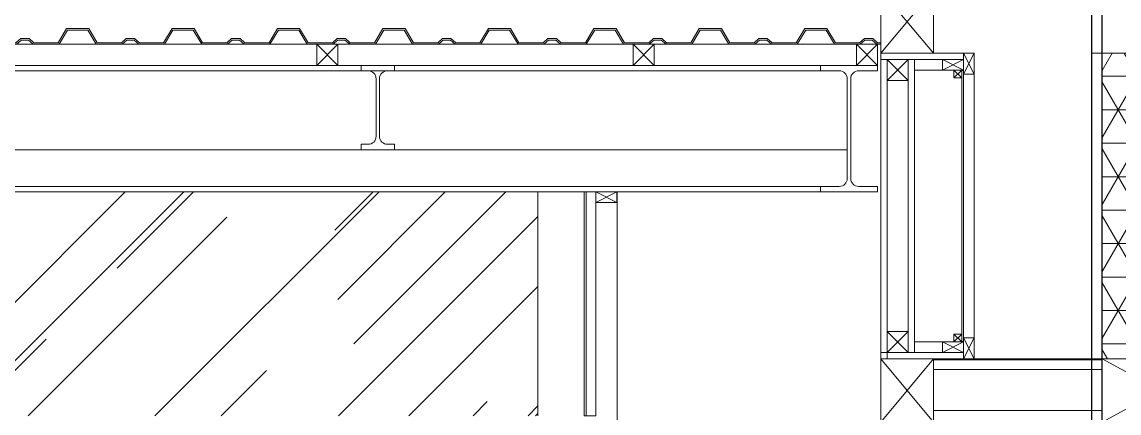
# Model space of a CAD drawing. Header units: millimetres. Extents: x 54215 to 67697, y 23496 to 56611.
# Drawn here: x 56793 to 57001.1, y 40843.5 to 40917.7 of the extents above; entities that cross this region are included whole.
import ezdxf

# ---------------------------------------------------------------- set-up
doc = ezdxf.new("R2010")
doc.units = ezdxf.units.MM
for name, color, linetype, lineweight in [('- 0.25', 43, 'Continuous', 25), ('no3_cam kesit arka', 141, 'Continuous', 18), ('no3_duvar kaplama', 8, 'Continuous', 0), ('no3_kutu profil gorunus', 8, 'Continuous', 0), ('no3_kutuprofil kesit', 74, 'Continuous', 18)]:
    doc.layers.add(name, color=color, linetype=linetype, lineweight=lineweight)
for name, color, linetype, lineweight, true_color in [('no3_ahsap kesit on', 7, 'Continuous', 20, 0xfca103), ('no3_alçıpan kesit', 7, 'Continuous', 20, 0xf5003d), ('no3_tefriş ön ince', 7, 'Continuous', 18, 0x8c1aff)]:
    doc.layers.add(name, color=color, linetype=linetype, lineweight=lineweight, true_color=true_color)

# ---------------------------------------------------------------- blocks, each defined once
blk = doc.blocks.new('sistemmm')
at = {"layer": 'no3_alçıpan kesit'}
for p, q in [((11555.35, 23535.77), (11539.65, 23535.77)), ((11555.35, 23534.57), (11539.65, 23534.57)), ((11548.95, 23478.97), (11548.95, 23534.57)), ((11550.15, 23478.97), (11550.15, 23534.57)), ((11554.15, 23477.77), (11554.15, 23534.57)), ((11555.35, 23477.77), (11555.35, 23535.77)), ((11555.35, 23478.97), (11539.65, 23478.97)), ((11555.35, 23477.77), (11539.65, 23477.77))]:
    blk.add_line(p, q, dxfattribs=at)
at = {"layer": 'no3_cam kesit arka'}
blk.add_lwpolyline([(11539.65, 23532.47), (11539.65, 23481.07), (11539.95, 23481.07), (11539.95, 23532.47)], close=True, dxfattribs=at)
at = {"layer": 'no3_duvar kaplama'}
for p, q in [((11543.65, 23532.57), (11548.95, 23532.57)), ((11537.65, 23481.77), (11537.65, 23531.77)), ((11543.65, 23480.97), (11548.95, 23480.97))]:
    blk.add_line(p, q, dxfattribs=at)
at = {"layer": 'no3_kutuprofil kesit'}
for p, q in [((11555.35, 23547.77), (11545.35, 23535.77)), ((11555.35, 23535.77), (11545.35, 23547.77)), ((11537.65, 23531.77), (11539.65, 23535.77)), ((11537.65, 23535.77), (11539.65, 23531.77)), ((11543.65, 23532.57), (11539.65, 23534.57)), ((11539.65, 23532.57), (11543.65, 23534.57)), ((11554.15, 23534.57), (11550.15, 23530.57)), ((11554.15, 23530.57), (11550.15, 23534.57)), ((11539.95, 23532.57), (11541.45, 23531.07)), ((11541.45, 23532.57), (11539.95, 23531.07)), ((11539.95, 23480.97), (11541.45, 23482.47)), ((11541.45, 23480.97), (11539.95, 23482.47)), ((11554.15, 23478.97), (11550.15, 23482.97)), ((11554.15, 23482.97), (11550.15, 23478.97)), ((11537.65, 23481.77), (11539.65, 23477.77)), ((11537.65, 23477.77), (11539.65, 23481.77)), ((11543.65, 23480.97), (11539.65, 23478.97)), ((11539.65, 23480.97), (11543.65, 23478.97)), ((11555.35, 23477.77), (11545.35, 23465.77)), ((11555.35, 23465.77), (11545.35, 23477.77))]:
    blk.add_line(p, q, dxfattribs=at)
for points in [[(11545.35, 23535.77), (11555.35, 23535.77), (11555.35, 23547.77), (11545.35, 23547.77)], [(11539.65, 23535.77), (11537.65, 23535.77), (11537.65, 23531.77), (11539.65, 23531.77)], [(11539.65, 23534.57), (11539.65, 23532.57), (11543.65, 23532.57), (11543.65, 23534.57)], [(11550.15, 23530.57), (11554.15, 23530.57), (11554.15, 23534.57), (11550.15, 23534.57)], [(11539.95, 23532.57), (11541.45, 23532.57), (11541.45, 23531.07), (11539.95, 23531.07)], [(11539.95, 23480.97), (11541.45, 23480.97), (11541.45, 23482.47), (11539.95, 23482.47)], [(11550.15, 23482.97), (11554.15, 23482.97), (11554.15, 23478.97), (11550.15, 23478.97)], [(11539.65, 23477.77), (11537.65, 23477.77), (11537.65, 23481.77), (11539.65, 23481.77)], [(11539.65, 23478.97), (11539.65, 23480.97), (11543.65, 23480.97), (11543.65, 23478.97)], [(11545.35, 23465.77), (11555.35, 23465.77), (11555.35, 23477.77), (11545.35, 23477.77)]]:
    blk.add_lwpolyline(points, close=True, dxfattribs=at)

msp = doc.modelspace()

# ---------------------------------------------------------------- hatches: boundary and pattern name
at = {"layer": 'no3_duvar kaplama'}
h = msp.add_hatch(dxfattribs=at)
h.set_pattern_fill('NET3', color=256, scale=2)
h.set_pattern_definition([(0, (43689.048, 19634.885), (0, 6.35), []), (60, (43689.048, 19634.885), (-5.4992613, 3.175), []), (120, (43689.048, 19634.885), (-5.4992613, -3.175), [])])
h.paths.add_polyline_path([(57172.555, 40858.771), (57172.555, 40911.771), (56997.888, 40911.771), (56997.888, 40853.771), (57006.888, 40853.771), (57006.888, 40857.771), (57010.888, 40857.771), (57010.888, 40858.771), (57012.388, 40858.771)])
h.paths.add_polyline_path([(57194.555, 40911.771), (57194.555, 40858.771), (57347.222, 40858.771), (57347.222, 40911.771)])
h.paths.add_polyline_path([(57369.222, 40911.771), (57369.222, 40858.771), (57521.888, 40858.771), (57521.888, 40911.771)])
h = msp.add_hatch(dxfattribs=at)
h.set_pattern_fill('AR-RROOF', color=251, angle=45)
h.set_pattern_definition([(45, (2906.12, 12507.684), (21.552615, 57.473639), [381, -50.8, 127, -25.4]), (45, (2921.028, 12540.552), (-41.847994, 5.926969), [76.2, -8.382, 152.4, -19.05]), (45, (2899.835, 12531.93), (81.3611205, 105.428207), [203.2, -35.56, 101.6, -25.4])])
h.paths.add_polyline_path([(55955.433, 40885.463), (55839.741, 40885.463), (55828.941, 40885.463), (55793.188, 40885.463), (55793.188, 40881.463), (55793.188, 40846.963), (55793.188, 40842.963), (55813.188, 40842.963), (55955.433, 40842.963)])
h.paths.add_polyline_path([(56216.788, 40885.463), (55970.433, 40885.463), (55970.433, 40842.963), (56216.788, 40842.963)])
h.paths.add_polyline_path([(56564.478, 40885.463), (56296.988, 40885.463), (56296.988, 40842.963), (56564.478, 40842.963)])
h.paths.add_polyline_path([(56890.888, 40885.463), (56579.478, 40885.463), (56579.478, 40842.963), (56890.888, 40842.963)])

# ---------------------------------------------------------------- linework, layer by layer
at = {"layer": '- 0.25'}
for p, q in [((56995.888, 41139.963), (56995.888, 40607.963)), ((56997.888, 40607.963), (56997.888, 41019.963))]:
    msp.add_line(p, q, dxfattribs=at)
at = {"layer": 'no3_ahsap kesit on'}
msp.add_lwpolyline([(56901.843, 40885.463), (56900.043, 40885.463), (56900.043, 40842.963), (56901.843, 40842.963)], close=True, dxfattribs=at)
at = {"layer": 'no3_cam kesit arka'}
msp.add_lwpolyline([(56900.043, 40885.463), (56899.643, 40885.463), (56899.643, 40842.963), (56900.043, 40842.963)], close=True, dxfattribs=at)
at = {"layer": 'no3_kutu profil gorunus'}
for p, q in [((56955.277, 40913.463), (55828.388, 40913.463)), ((57521.888, 40911.771), (56995.888, 40911.771)), ((56944.477, 40909.463), (56263.595, 40909.463)), ((56944.477, 40908.443), (56263.595, 40908.443)), ((56258.525, 40893.463), (56949.547, 40893.463)), ((56944.477, 40886.483), (56263.595, 40886.483)), ((56944.477, 40885.463), (56263.595, 40885.463)), ((56997.888, 40851.771), (56965.888, 40851.771)), ((56997.888, 40843.971), (56965.888, 40843.971))]:
    msp.add_line(p, q, dxfattribs=at)
at = {"layer": 'no3_kutuprofil kesit'}
for p, q in [((56852.941, 40913.463), (56848.941, 40909.463)), ((56848.941, 40913.463), (56852.941, 40909.463)), ((56912.941, 40913.463), (56908.941, 40909.463)), ((56908.941, 40913.463), (56912.941, 40909.463)), ((56955.277, 40913.463), (56951.277, 40909.463)), ((56951.277, 40913.463), (56955.277, 40909.463)), ((56905.843, 40885.472), (56901.843, 40883.472)), ((56905.843, 40883.472), (56901.843, 40885.472)), ((56997.888, 40853.771), (56965.888, 40853.771)), ((56997.888, 40853.571), (56965.888, 40853.571)), ((56997.888, 40853.771), (57019.888, 40841.771)), ((57019.888, 40853.771), (56997.888, 40841.771))]:
    msp.add_line(p, q, dxfattribs=at)
for points in [[(56803.595, 40916.463), (56801.495, 40916.463), (56799.895, 40913.763), (56795.295, 40913.763), (56794.395, 40914.563), (56792.795, 40914.563), (56791.895, 40913.763), (56787.295, 40913.763), (56785.695, 40916.463), (56783.595, 40916.463)], [(56803.595, 40916.163), (56801.666, 40916.163), (56800.066, 40913.463), (56795.181, 40913.463), (56794.281, 40914.263), (56792.909, 40914.263), (56792.009, 40913.463), (56787.124, 40913.463), (56785.524, 40916.163), (56783.595, 40916.163)], [(56823.595, 40916.463), (56821.495, 40916.463), (56819.895, 40913.763), (56815.295, 40913.763), (56814.395, 40914.563), (56812.795, 40914.563), (56811.895, 40913.763), (56807.295, 40913.763), (56805.695, 40916.463), (56803.595, 40916.463)], [(56823.595, 40916.163), (56821.666, 40916.163), (56820.066, 40913.463), (56815.181, 40913.463), (56814.281, 40914.263), (56812.909, 40914.263), (56812.009, 40913.463), (56807.124, 40913.463), (56805.524, 40916.163), (56803.595, 40916.163)], [(56843.595, 40916.463), (56841.495, 40916.463), (56839.895, 40913.763), (56835.295, 40913.763), (56834.395, 40914.563), (56832.795, 40914.563), (56831.895, 40913.763), (56827.295, 40913.763), (56825.695, 40916.463), (56823.595, 40916.463)], [(56843.595, 40916.163), (56841.666, 40916.163), (56840.066, 40913.463), (56835.181, 40913.463), (56834.281, 40914.263), (56832.909, 40914.263), (56832.009, 40913.463), (56827.124, 40913.463), (56825.524, 40916.163), (56823.595, 40916.163)], [(56863.595, 40916.463), (56861.495, 40916.463), (56859.895, 40913.763), (56855.295, 40913.763), (56854.395, 40914.563), (56852.795, 40914.563), (56851.895, 40913.763), (56847.295, 40913.763), (56845.695, 40916.463), (56843.595, 40916.463)], [(56863.595, 40916.163), (56861.666, 40916.163), (56860.066, 40913.463), (56855.181, 40913.463), (56854.281, 40914.263), (56852.909, 40914.263), (56852.009, 40913.463), (56847.124, 40913.463), (56845.524, 40916.163), (56843.595, 40916.163)], [(56883.595, 40916.463), (56881.495, 40916.463), (56879.895, 40913.763), (56875.295, 40913.763), (56874.395, 40914.563), (56872.795, 40914.563), (56871.895, 40913.763), (56867.295, 40913.763), (56865.695, 40916.463), (56863.595, 40916.463)], [(56883.595, 40916.163), (56881.666, 40916.163), (56880.066, 40913.463), (56875.181, 40913.463), (56874.281, 40914.263), (56872.909, 40914.263), (56872.009, 40913.463), (56867.124, 40913.463), (56865.524, 40916.163), (56863.595, 40916.163)], [(56903.595, 40916.463), (56901.495, 40916.463), (56899.895, 40913.763), (56895.295, 40913.763), (56894.395, 40914.563), (56892.795, 40914.563), (56891.895, 40913.763), (56887.295, 40913.763), (56885.695, 40916.463), (56883.595, 40916.463)], [(56903.595, 40916.163), (56901.666, 40916.163), (56900.066, 40913.463), (56895.181, 40913.463), (56894.281, 40914.263), (56892.909, 40914.263), (56892.009, 40913.463), (56887.124, 40913.463), (56885.524, 40916.163), (56883.595, 40916.163)], [(56923.595, 40916.463), (56921.495, 40916.463), (56919.895, 40913.763), (56915.295, 40913.763), (56914.395, 40914.563), (56912.795, 40914.563), (56911.895, 40913.763), (56907.295, 40913.763), (56905.695, 40916.463), (56903.595, 40916.463)], [(56923.595, 40916.163), (56921.666, 40916.163), (56920.066, 40913.463), (56915.181, 40913.463), (56914.281, 40914.263), (56912.909, 40914.263), (56912.009, 40913.463), (56907.124, 40913.463), (56905.524, 40916.163), (56903.595, 40916.163)], [(56943.595, 40916.463), (56941.495, 40916.463), (56939.895, 40913.763), (56935.295, 40913.763), (56934.395, 40914.563), (56932.795, 40914.563), (56931.895, 40913.763), (56927.295, 40913.763), (56925.695, 40916.463), (56923.595, 40916.463)], [(56943.595, 40916.163), (56941.666, 40916.163), (56940.066, 40913.463), (56935.181, 40913.463), (56934.281, 40914.263), (56932.909, 40914.263), (56932.009, 40913.463), (56927.124, 40913.463), (56925.524, 40916.163), (56923.595, 40916.163)], [(56955.888, 40913.763), (56955.295, 40913.763), (56954.395, 40914.563), (56952.795, 40914.563), (56951.895, 40913.763), (56947.295, 40913.763), (56945.695, 40916.463), (56943.595, 40916.463)], [(56955.888, 40913.463), (56955.181, 40913.463), (56954.281, 40914.263), (56952.909, 40914.263), (56952.009, 40913.463), (56947.124, 40913.463), (56945.524, 40916.163), (56943.595, 40916.163)]]:
    msp.add_lwpolyline(points, dxfattribs=at)
for points in [[(56848.941, 40913.463), (56848.941, 40909.463), (56852.941, 40909.463), (56852.941, 40913.463)], [(56908.941, 40913.463), (56908.941, 40909.463), (56912.941, 40909.463), (56912.941, 40913.463)], [(56951.277, 40913.463), (56951.277, 40909.463), (56955.277, 40909.463), (56955.277, 40913.463)], [(56905.843, 40885.472), (56905.843, 40883.472), (56901.843, 40883.472), (56901.843, 40885.472)], [(57019.888, 40853.771), (56997.888, 40853.771), (56997.888, 40841.771), (57019.888, 40841.771)]]:
    msp.add_lwpolyline(points, close=True, dxfattribs=at)
for points in [[(56860.834, 40895.983), (56860.834, 40906.943, -0.4142136), (56862.334, 40908.443), (56863.654, 40908.443), (56863.654, 40909.463), (56857.354, 40909.463), (56857.354, 40908.443), (56858.674, 40908.443, -0.4142136), (56860.174, 40906.943), (56860.174, 40895.983, -0.4142136), (56858.674, 40894.483), (56857.354, 40894.483), (56857.354, 40893.463), (56863.654, 40893.463), (56863.654, 40894.483), (56862.334, 40894.483, -0.4142136)], [(56950.207, 40887.983), (56950.207, 40906.943, -0.4142136), (56951.707, 40908.443), (56955.277, 40908.443), (56955.277, 40909.463), (56944.477, 40909.463), (56944.477, 40908.443), (56948.047, 40908.443, -0.4142136), (56949.547, 40906.943), (56949.547, 40887.983, -0.4142136), (56948.047, 40886.483), (56944.477, 40886.483), (56944.477, 40885.463), (56955.277, 40885.463), (56955.277, 40886.483), (56951.707, 40886.483, -0.4142136)]]:
    msp.add_lwpolyline(points, format="xyb", close=True, dxfattribs=at)
at = {"layer": 'no3_tefriş ön ince'}
for p, q in [((56890.888, 40842.963), (56890.888, 40885.463)), ((56905.888, 40885.463), (56905.888, 40607.963)), ((56905.888, 40607.963), (56905.888, 40885.463))]:
    msp.add_line(p, q, dxfattribs=at)

# ---------------------------------------------------------------- block references
at = {"xscale": -1}
msp.add_blockref('sistemmm', (68511.243, 17376.006), dxfattribs=at)

doc.saveas('drawing.dxf')
